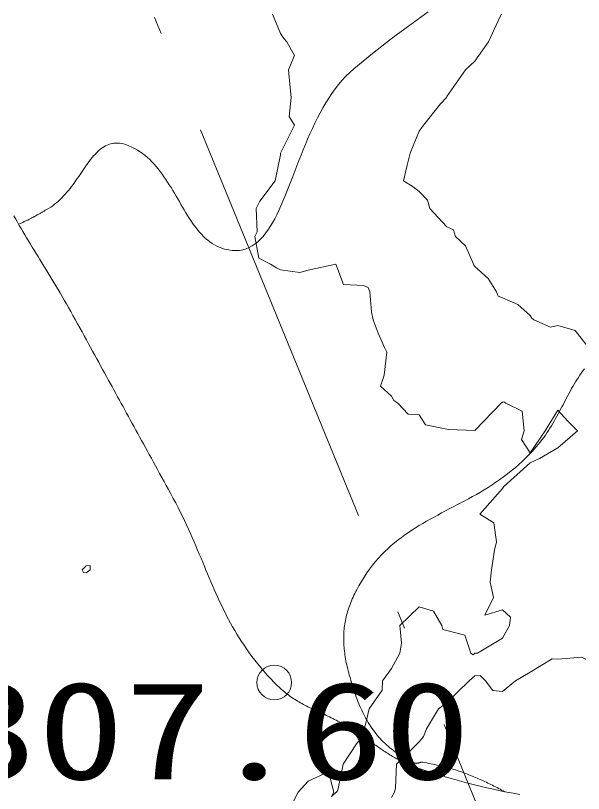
# Model space of a CAD drawing. Units: millimetres at full size, sheet at 1:500; details may follow other scales. Extents: x -209175 to 420500, y 0 to 351151.
# Drawn here: x 94203 to 98294, y 94121 to 99721 of the extents above; entities that cross this region are included whole.
import ezdxf
from ezdxf.enums import TextEntityAlignment as Align

# ---------------------------------------------------------------- set-up
doc = ezdxf.new("R2010")
doc.units = ezdxf.units.MM
doc.header["$LTSCALE"] = 500
doc.linetypes.add('USER1', pattern=[9.25, 6, -1.5, 0.25, -1.5])
for name, color, linetype, lineweight in [('D-BGD', 7, 'Continuous', 13), ('D-BGD-LWCN', 8, 'Continuous', 13), ('D-BGD-TXT', 7, 'Continuous', 13), ('D-BMK', 2, 'USER1', 13), ('D-BYP-STR2', 4, 'Continuous', 13), ('サーフェス_コンタ作成', 33, 'Continuous', 13)]:
    doc.layers.add(name, color=color, linetype=linetype, lineweight=lineweight)
doc.styles.add('ＭＳ ゴシック', font='')
doc.styles.get('ＭＳ ゴシック').set_extended_font_data('MS Gothic')

msp = doc.modelspace()

# ---------------------------------------------------------------- linework, layer by layer
at = {"layer": 'D-BGD'}
msp.add_circle((96067.3, 94918.8), 125, dxfattribs=at)
at = {"layer": 'D-BGD-LWCN'}
for points in [[(94225.5, 98218.6), (94231.8, 98221.4), (94237.9, 98224.2), (94243.9, 98226.9), (94249.6, 98229.6), (94255.3, 98232.2), (94260.7, 98234.7), (94266.1, 98237.3), (94271.2, 98239.7), (94276.3, 98242.1), (94281.2, 98244.5), (94286, 98246.8), (94290.7, 98249.1), (94295.3, 98251.4), (94299.8, 98253.6), (94304.2, 98255.9), (94308.6, 98258), (94312.8, 98260.2), (94317, 98262.4), (94321.1, 98264.5), (94325.1, 98266.6), (94329.1, 98268.7), (94333, 98270.8), (94337, 98272.9), (94340.8, 98275.1), (94344.7, 98277.2), (94348.5, 98279.3), (94352.3, 98281.4), (94356.1, 98283.5), (94360, 98285.7), (94363.8, 98287.8), (94367.6, 98290), (94371.5, 98292.2), (94375.3, 98294.5), (94379.3, 98296.7), (94383.2, 98299), (94387.2, 98301.4), (94391.3, 98303.7), (94395.4, 98306.1), (94399.6, 98308.6), (94403.8, 98311.1), (94408.2, 98313.6), (94412.6, 98316.2), (94417.1, 98318.9), (94421.7, 98321.6), (94426.5, 98324.4), (94431.3, 98327.2), (94436.2, 98330.1), (94441.3, 98333.1), (94456.3, 98342.3), (94470.8, 98352.1), (94484.9, 98362.6), (94498.6, 98373.6), (94511.9, 98385.1), (94524.8, 98397.1), (94537.3, 98409.5), (94549.6, 98422.3), (94561.5, 98435.5), (94573.1, 98448.9), (94584.5, 98462.7), (94595.6, 98476.7), (94606.5, 98490.8), (94617.2, 98505.1), (94627.7, 98519.6), (94638, 98534.1), (94648.1, 98548.6), (94658.2, 98563.1), (94668.1, 98577.6), (94677.9, 98591.9), (94687.7, 98606.1), (94697.4, 98620.2), (94707.1, 98634), (94716.8, 98647.6), (94726.4, 98660.9), (94736.2, 98673.9), (94745.9, 98686.5), (94755.7, 98698.6), (94765.7, 98710.3), (94775.7, 98721.5), (94785.8, 98732.2), (94796.1, 98742.3), (94806.6, 98751.7), (94817.3, 98760.5), (94828.1, 98768.6), (94839.2, 98776), (94850.6, 98782.6), (94862.2, 98788.3), (94874.1, 98793.2), (94886.3, 98797.2), (94898.8, 98800.2), (94911.7, 98802.3), (94924.9, 98803.3), (94938.6, 98803.3), (94952.6, 98802.1), (94967.1, 98799.9), (94982, 98796.4), (94997.4, 98791.7), (95019.4, 98783.5), (95040.6, 98774.2), (95061.1, 98764), (95080.8, 98752.8), (95099.9, 98740.6), (95118.3, 98727.7), (95136, 98713.9), (95153.1, 98699.3), (95169.7, 98684), (95185.7, 98668.1), (95201.3, 98651.5), (95216.3, 98634.4), (95230.9, 98616.7), (95245.1, 98598.6), (95258.9, 98580), (95272.4, 98561), (95285.6, 98541.7), (95298.4, 98522.2), (95311, 98502.4), (95323.4, 98482.3), (95335.6, 98462.2), (95347.6, 98442), (95359.5, 98421.7), (95371.3, 98401.4), (95383.1, 98381.2), (95394.8, 98361), (95406.5, 98341), (95418.2, 98321.2), (95430, 98301.7), (95441.9, 98282.4), (95453.9, 98263.5), (95466, 98245), (95478.4, 98226.8), (95491, 98209.2), (95503.8, 98192.1), (95516.9, 98175.6), (95530.3, 98159.7), (95544, 98144.5), (95558.1, 98130), (95572.7, 98116.2), (95587.6, 98103.3), (95603.1, 98091.3), (95619, 98080.1), (95635.5, 98070), (95652.5, 98060.8), (95670.1, 98052.7), (95688.4, 98045.7), (95707.3, 98039.8), (95736.4, 98033.2), (95764.2, 98029.5), (95790.9, 98028.6), (95816.5, 98030.4), (95840.9, 98034.8), (95864.4, 98041.8), (95886.8, 98051.2), (95908.4, 98062.9), (95929.1, 98076.9), (95948.9, 98093), (95968.1, 98111.1), (95986.5, 98131.2), (96004.3, 98153.2), (96021.4, 98176.9), (96038.1, 98202.3), (96054.2, 98229.2), (96070, 98257.6), (96085.3, 98287.3), (96100.4, 98318.3), (96115.1, 98350.5), (96129.7, 98383.8), (96144.1, 98418.1), (96158.4, 98453.2), (96172.6, 98489.2), (96186.9, 98525.8), (96201.2, 98563), (96215.6, 98600.7), (96230.1, 98638.8), (96244.9, 98677.3), (96260, 98715.9), (96275.4, 98754.7), (96291.2, 98793.4), (96307.4, 98832.1), (96324.1, 98870.6), (96341.3, 98908.8), (96359.1, 98946.7), (96377.6, 98984.1), (96396.8, 99020.9), (96416.8, 99057), (96437.6, 99092.4), (96459.2, 99127), (96481.8, 99160.6), (96505.3, 99193.1), (96529.9, 99224.6), (96555.5, 99254.7), (96582.3, 99283.5), (96610.3, 99310.9), (96639.5, 99336.8), (96774.3, 99447.4), (96908.7, 99552.6), (97042.7, 99652.7), (97176.4, 99747.7)], [(98302, 97178.1), (98290.3, 97162.6), (98279.1, 97147), (98268.2, 97131.2), (98257.6, 97115.4), (98247.4, 97099.5), (98237.4, 97083.5), (98227.8, 97067.4), (98218.3, 97051.3), (98209.1, 97035), (98200, 97018.7), (98191.1, 97002.4), (98182.2, 96985.9), (98173.5, 96969.4), (98164.8, 96952.9), (98156.1, 96936.3), (98147.4, 96919.6), (98138.7, 96902.9), (98129.9, 96886.2), (98121, 96869.4), (98112, 96852.6), (98102.8, 96835.7), (98093.4, 96818.9), (98083.8, 96802), (98074, 96785.1), (98063.8, 96768.1), (98053.4, 96751.2), (98042.6, 96734.3), (98031.4, 96717.3), (98019.9, 96700.4), (98007.9, 96683.5), (97995.4, 96666.6), (97982.4, 96649.7), (97969, 96632.8), (97954.9, 96615.9), (97940.3, 96599.1), (97925.1, 96582.3), (97909.2, 96565.5), (97882.7, 96538.7), (97855.9, 96513.1), (97828.9, 96488.6), (97801.8, 96465.1), (97774.4, 96442.5), (97747, 96420.9), (97719.3, 96400.1), (97691.6, 96380.1), (97663.8, 96360.9), (97635.8, 96342.3), (97607.8, 96324.4), (97579.8, 96307.1), (97551.7, 96290.3), (97523.6, 96274), (97495.5, 96258.1), (97467.4, 96242.6), (97439.4, 96227.4), (97411.3, 96212.5), (97383.4, 96197.7), (97355.5, 96183.2), (97327.7, 96168.7), (97300.1, 96154.2), (97272.6, 96139.8), (97245.2, 96125.2), (97218, 96110.6), (97190.9, 96095.7), (97164.1, 96080.7), (97137.5, 96065.3), (97111.1, 96049.7), (97084.9, 96033.6), (97059, 96017.1), (97033.4, 96000), (97008.1, 95982.4), (96983.1, 95964.2), (96958.5, 95945.4), (96934.2, 95925.8), (96910.2, 95905.4), (96886.7, 95884.2), (96863.5, 95862.2), (96840.7, 95839.2), (96818.4, 95815.1), (96796.5, 95790.1), (96775.1, 95763.9), (96754.2, 95736.6), (96733.8, 95708.1), (96713.8, 95678.3), (96694.4, 95647.2), (96675.6, 95614.7), (96668.1, 95601.1), (96660.8, 95587.5), (96653.8, 95574), (96647.1, 95560.6), (96640.7, 95547.2), (96634.6, 95534), (96628.8, 95520.8), (96623.2, 95507.7), (96617.9, 95494.7), (96612.9, 95481.7), (96608.1, 95468.8), (96603.6, 95455.9), (96599.4, 95443), (96595.5, 95430.2), (96591.8, 95417.4), (96588.4, 95404.6), (96585.2, 95391.9), (96582.3, 95379.2), (96579.7, 95366.4), (96577.3, 95353.7), (96575.2, 95340.9), (96573.3, 95328.2), (96571.6, 95315.4), (96570.3, 95302.6), (96569.1, 95289.8), (96568.3, 95276.9), (96567.6, 95264), (96567.2, 95251), (96567.1, 95238), (96567.1, 95224.9), (96567.5, 95211.8), (96568, 95198.6), (96568.8, 95185.3), (96569.8, 95172), (96571.1, 95158.5), (96572.5, 95145), (96574.2, 95131.3), (96576.2, 95117.6), (96578.3, 95103.7), (96580.7, 95089.8), (96583.3, 95075.7), (96586.1, 95061.5), (96589.1, 95047.1), (96592.4, 95032.6), (96595.8, 95018), (96599.5, 95003.2), (96603.3, 94988.3), (96607.4, 94973.2), (96612.6, 94954.6), (96617.9, 94936.4), (96623.2, 94918.3), (96628.6, 94900.5), (96634.2, 94882.9), (96639.8, 94865.5), (96645.6, 94848.3), (96651.5, 94831.4), (96657.5, 94814.7), (96663.7, 94798.2), (96670, 94782), (96676.5, 94766), (96683.2, 94750.2), (96690, 94734.6), (96697, 94719.3), (96704.2, 94704.2), (96711.6, 94689.3), (96719.3, 94674.7), (96727.1, 94660.2), (96735.1, 94646), (96743.4, 94632.1), (96751.9, 94618.3), (96760.7, 94604.8), (96769.7, 94591.5), (96779, 94578.4), (96788.5, 94565.6), (96798.3, 94552.9), (96808.4, 94540.6), (96818.8, 94528.4), (96829.5, 94516.4), (96840.5, 94504.7), (96851.9, 94493.2), (96863.5, 94482), (96875.5, 94470.9), (96887.8, 94460.1), (96900.5, 94449.5), (96913.5, 94439.1), (96926.9, 94429), (96940.7, 94419.1), (96954.8, 94409.4), (96969.3, 94399.9), (96984.3, 94390.7), (96999.6, 94381.7), (97015.3, 94372.9), (97031.5, 94364.3), (97048.1, 94355.9), (97065.1, 94347.8), (97082.6, 94339.9)], [(97082.6, 94339.9), (97083.7, 94339.4), (97084.9, 94339), (97086.1, 94338.6), (97087.2, 94338.3), (97088.4, 94338), (97089.5, 94337.8), (97090.6, 94337.7), (97091.7, 94337.6), (97092.8, 94337.5), (97093.9, 94337.5), (97095, 94337.6), (97096.1, 94337.6), (97097.1, 94337.7), (97098.2, 94337.9), (97099.3, 94338), (97100.3, 94338.2), (97101.4, 94338.5), (97102.4, 94338.7), (97103.5, 94339), (97104.5, 94339.3), (97105.5, 94339.6), (97106.6, 94339.9), (97107.6, 94340.3), (97108.7, 94340.6), (97109.7, 94340.9), (97110.8, 94341.3), (97111.8, 94341.7), (97112.9, 94342), (97113.9, 94342.4), (97115, 94342.7), (97116.1, 94343), (97117.2, 94343.4), (97118.2, 94343.7), (97119.3, 94344), (97120.4, 94344.3), (97121.6, 94344.5), (97122.7, 94344.8), (97123.8, 94345), (97125, 94345.1), (97126.1, 94345.3), (97127.3, 94345.4), (97128.5, 94345.5), (97129.7, 94345.5), (97130.9, 94345.6), (97132.1, 94345.5), (97133.4, 94345.4), (97134.6, 94345.3), (97135.9, 94345.1), (97151.2, 94342.6), (97166.2, 94340), (97181.1, 94337.3), (97195.7, 94334.5), (97210.2, 94331.6), (97224.6, 94328.6), (97238.7, 94325.5), (97252.7, 94322.3), (97266.6, 94319), (97280.3, 94315.7), (97293.8, 94312.3), (97307.2, 94308.7), (97320.4, 94305.1), (97333.5, 94301.4), (97346.5, 94297.7), (97359.4, 94293.8), (97372.1, 94289.9), (97384.7, 94285.8), (97397.1, 94281.7), (97409.5, 94277.6), (97421.8, 94273.3), (97433.9, 94269), (97445.9, 94264.6), (97457.9, 94260.1), (97469.7, 94255.6), (97481.5, 94250.9), (97493.2, 94246.3), (97504.8, 94241.5), (97516.3, 94236.7), (97527.7, 94231.8), (97539.1, 94226.8), (97550.4, 94221.8), (97561.7, 94216.7), (97572.9, 94211.5), (97584, 94206.3), (97595.1, 94201), (97606.2, 94195.7), (97617.2, 94190.3), (97628.2, 94184.8), (97639.1, 94179.3), (97650, 94173.8), (97660.9, 94168.1), (97671.8, 94162.4), (97682.7, 94156.7), (97693.5, 94150.9), (97704.4, 94145.1), (97715.2, 94139.2), (97726.1, 94133.3)]]:
    msp.add_lwpolyline(points, dxfattribs=at)
at = {"layer": 'D-BMK'}
msp.add_line((93781.7, 103176.7), (101367.6, 84671.1), dxfattribs=at)
at = {"layer": 'D-BYP-STR2'}
msp.add_lwpolyline([(94191.1, 98279.3), (94204.1, 98256.2), (94217.1, 98233.2), (94230.2, 98210.5), (94243.3, 98187.8), (94256.6, 98165.3), (94269.8, 98142.9), (94283.2, 98120.5), (94296.6, 98098.2), (94310.1, 98075.9), (94323.7, 98053.6), (94337.4, 98031.2), (94351.2, 98008.8), (94365, 97986.2), (94379, 97963.6), (94393, 97940.7), (94407.1, 97917.7), (94421.4, 97894.5), (94435.7, 97871.1), (94450.2, 97847.4), (94464.7, 97823.4), (94479.4, 97799.1), (94494.2, 97774.5), (94509.1, 97749.5), (94524.1, 97724.1), (94539.2, 97698.3), (94554.5, 97672.1), (94569.9, 97645.3), (94585.4, 97618.1), (94601.1, 97590.4), (94616.9, 97562.1), (94632.8, 97533.2), (94649.5, 97502.8), (94665.9, 97473), (94682, 97443.6), (94697.8, 97414.8), (94713.3, 97386.4), (94728.7, 97358.5), (94743.7, 97331), (94758.6, 97303.9), (94773.3, 97277.2), (94787.8, 97250.8), (94802, 97224.8), (94816.2, 97199), (94830.1, 97173.6), (94844, 97148.4), (94857.7, 97123.4), (94871.3, 97098.6), (94884.7, 97074), (94898.1, 97049.6), (94911.5, 97025.4), (94924.7, 97001.2), (94937.9, 96977.2), (94951.1, 96953.2), (94964.2, 96929.2), (94977.3, 96905.3), (94990.4, 96881.4), (95003.6, 96857.4), (95016.7, 96833.5), (95029.9, 96809.4), (95043.2, 96785.2), (95056.5, 96761), (95069.9, 96736.6), (95083.4, 96712), (95097, 96687.2), (95110.7, 96662.3), (95124.5, 96637.1), (95138.5, 96611.6), (95152.6, 96585.8), (95166.9, 96559.8), (95181.4, 96533.4), (95196, 96506.7), (95210.9, 96479.6), (95226, 96452.1), (95241.3, 96424.2), (95256.9, 96395.8), (95272.7, 96367), (95288.8, 96337.6), (95305.2, 96307.8), (95321.8, 96277.4), (95339.7, 96244.4), (95356.9, 96211.8), (95373.6, 96179.5), (95389.7, 96147.5), (95405.2, 96115.9), (95420.3, 96084.6), (95434.9, 96053.6), (95449, 96022.8), (95462.8, 95992.4), (95476.2, 95962.2), (95489.3, 95932.3), (95502.2, 95902.6), (95514.7, 95873.2), (95527.1, 95844), (95539.3, 95815.1), (95551.3, 95786.3), (95563.2, 95757.8), (95575.1, 95729.4), (95586.9, 95701.3), (95598.7, 95673.3), (95610.5, 95645.4), (95622.4, 95617.7), (95634.4, 95590.2), (95646.5, 95562.8), (95658.8, 95535.5), (95671.2, 95508.3), (95684, 95481.3), (95697, 95454.3), (95710.3, 95427.4), (95723.9, 95400.6), (95737.9, 95373.8), (95752.3, 95347.1), (95767.2, 95320.5), (95782.6, 95293.8), (95798.4, 95267.2), (95814.8, 95240.6), (95831.8, 95214), (95849.4, 95187.4), (95867.7, 95160.8), (95886.7, 95134.2), (95906.3, 95107.5), (95926.8, 95080.7), (95948, 95054), (95970.1, 95027.1), (95993, 95000.2), (96016.8, 94973.1), (96041.6, 94946), (96067.3, 94918.8), (96077.8, 94908), (96088.3, 94897.7), (96098.7, 94887.7), (96109.2, 94878.1), (96119.6, 94868.8), (96130, 94859.8), (96140.4, 94851.2), (96150.9, 94842.9), (96161.3, 94834.9), (96171.7, 94827.2), (96182.1, 94819.7), (96192.5, 94812.5), (96202.9, 94805.5), (96213.4, 94798.7), (96223.8, 94792.2), (96234.3, 94785.8), (96244.8, 94779.6), (96255.4, 94773.6), (96265.9, 94767.7), (96276.6, 94762), (96287.2, 94756.4), (96297.9, 94750.9), (96308.6, 94745.5), (96319.4, 94740.2), (96330.2, 94734.9), (96341.1, 94729.7), (96352.1, 94724.6), (96363.1, 94719.4), (96374.2, 94714.3), (96385.3, 94709.1), (96396.6, 94704), (96407.9, 94698.8), (96419.2, 94693.5), (96430.7, 94688.2), (96442.2, 94682.9), (96453.9, 94677.4), (96465.6, 94671.8), (96477.4, 94666.1), (96489.4, 94660.3), (96501.4, 94654.3), (96513.5, 94648.2), (96525.8, 94641.9), (96538.1, 94635.4), (96550.6, 94628.7), (96563.2, 94621.8), (96576, 94614.6), (96588.8, 94607.2), (96601.8, 94599.6), (96613.5, 94592.5), (96624.9, 94585.5), (96636.1, 94578.6), (96647, 94571.6), (96657.8, 94564.7), (96668.3, 94557.8), (96678.6, 94551), (96688.8, 94544.1), (96698.8, 94537.3), (96708.6, 94530.6), (96718.3, 94523.9), (96727.9, 94517.2), (96737.3, 94510.6), (96746.7, 94504), (96755.9, 94497.4), (96765, 94490.9), (96774.1, 94484.5), (96783.1, 94478), (96792.1, 94471.7), (96801.1, 94465.3), (96810, 94459), (96818.9, 94452.8), (96827.8, 94446.6), (96836.7, 94440.5), (96845.6, 94434.4), (96854.6, 94428.4), (96863.6, 94422.4), (96872.7, 94416.5), (96881.8, 94410.6), (96891.1, 94404.8), (96900.4, 94399), (96909.8, 94393.3), (96919.4, 94387.7), (96929.1, 94382.1), (96938.9, 94376.6), (96948.9, 94371.1), (96959.1, 94365.7), (96969.4, 94360.4), (96980, 94355.1), (96990.7, 94349.9), (97001.7, 94344.8), (97012.8, 94339.7), (97024.3, 94334.7), (97035.9, 94329.8), (97047.9, 94324.9), (97060.1, 94320.1), (97072.6, 94315.4), (97085.4, 94310.8), (97139.8, 94291.8), (97193.5, 94273.8), (97246.4, 94256.8), (97298.5, 94240.6), (97350, 94225.4), (97400.8, 94211), (97451, 94197.4), (97500.6, 94184.6), (97549.7, 94172.5), (97598.3, 94161.2), (97646.4, 94150.5), (97694.1, 94140.5), (97741.4, 94131.1), (97788.4, 94122.3), (97835, 94114)], dxfattribs=at)
at = {"layer": 'サーフェス_コンタ作成'}
for points in [[(96053.7, 99731), (96071.2, 99691.2), (96111, 99592.5), (96136.6, 99556.6), (96157, 99531), (96213.2, 99433.2), (96168.6, 99331), (96180.9, 99200.9), (96187.9, 99131), (96173.7, 98993.7), (96211.7, 98931), (96113.9, 98733.9), (96111.8, 98731), (96111, 98717.7), (96072.6, 98531), (95963.6, 98383.6), (95935.4, 98331), (95943.6, 98163.6), (95926.9, 98131), (95955.2, 97975.2), (96038.8, 97931), (96084.2, 97904.2), (96111, 97889.7), (96251.8, 97871.8), (96311, 97887.7), (96511, 97931), (96565.1, 97785.1), (96711, 97777), (96743.2, 97763.2), (96756, 97731), (96767.1, 97587.1), (96780, 97531), (96814.9, 97434.9), (96860.5, 97331), (96877.9, 97297.9), (96858, 97131), (96833.2, 97053.2), (96911, 96980.2), (96928.5, 96948.5), (96956.7, 96931), (97032.2, 96852.2), (97111, 96847.3), (97155.4, 96775.4), (97311, 96743.8), (97321.2, 96741.2), (97511, 96734.5), (97701.9, 96931), (97711, 96937.6), (97721.1, 96941.1), (97735.6, 96931), (97853.4, 96873.4), (97866.8, 96731), (97848.7, 96668.7), (97911, 96574.1), (98018.4, 96731), (98111, 96881), (98181.1, 96801.1), (98251.8, 96731), (98111, 96608.9), (97977.7, 96531), (97911, 96502.1), (97719.8, 96331), (97711, 96316.9), (97548.1, 96131), (97648.8, 96068.8), (97667.2, 95931), (97653, 95873), (97631.6, 95731), (97622.2, 95642.2), (97646.6, 95531), (97584, 95404), (97711, 95443.1), (97769, 95389), (97760.6, 95331), (97711, 95239.4), (97531.3, 95131), (97511, 95129.7), (97499.3, 95119.3), (97483.4, 95131), (97440.9, 95260.9), (97311, 95294.9), (97281.7, 95301.7), (97274.3, 95331), (97213.1, 95433.1), (97111, 95465.2), (96971, 95331), (96983.7, 95203.7), (96971.9, 95131), (96911, 95021.2), (96847.1, 94931), (96844.3, 94864.3), (96750.1, 94731), (96711, 94557.4), (96702.3, 94531), (96659.1, 94479.1), (96562.9, 94331), (96524.1, 94144.1), (96514.2, 94131), (96511, 94126.6), (96479, 94099), (96497.2, 94131), (96456.9, 94276.9), (96311, 94209.3), (96238.5, 94131), (96165.1, 93985.1)], [(98311, 97355.4), (98233.7, 97453.7), (98111, 97490.8), (98056.9, 97476.9), (97937.8, 97531), (97922.8, 97542.8), (97911, 97560.9), (97820.7, 97640.7), (97711, 97688.3), (97680.7, 97700.7), (97667.7, 97731), (97607.2, 97827.2), (97511, 97914.9), (97504.3, 97924.3), (97501.7, 97931), (97444, 98064), (97372.3, 98131), (97357.2, 98177.2), (97311, 98200.3), (97247.2, 98267.2), (97187.2, 98331), (97171.1, 98391.1), (97111, 98453.4), (97068.5, 98488.5), (96997.7, 98531), (97023.6, 98643.6), (97046, 98731), (97111, 98889.3), (97141.8, 98931), (97264.8, 99084.8), (97308, 99131), (97311, 99138), (97444.9, 99331), (97511, 99392.2), (97609.4, 99531), (97695.2, 99715.2), (97705.1, 99731)], [(96911, 94092.5), (96932.1, 94131), (96940.9, 94160.9), (96946.5, 94331), (97111, 94493.5), (97141.3, 94531), (97164.8, 94584.8), (97249.7, 94731), (97311, 94775.6), (97469.9, 94931), (97511, 94967.5), (97550, 94970), (97588.6, 94931), (97641.3, 94861.3), (97711, 94853.7), (97805.2, 94931), (97911, 94993.2), (98068.7, 95088.7), (98111, 95088.6), (98281.8, 95101.8), (98311, 95087.1)]]:
    msp.add_lwpolyline(points, dxfattribs=at)
msp.add_lwpolyline([(94683.4, 95731), (94711, 95760.1), (94741.7, 95761.7), (94741.2, 95731), (94711, 95709.5), (94692.1, 95712.1)], close=True, dxfattribs=at)

# ---------------------------------------------------------------- texts
at = {"layer": 'D-BGD-TXT', "style": 'ＭＳ ゴシック', "width": 1.3}
msp.add_text('1307.60', height=705, rotation=359.993, dxfattribs=at).set_placement((93116.6, 94927.3), align=Align.TOP_LEFT)

doc.saveas('drawing.dxf')
